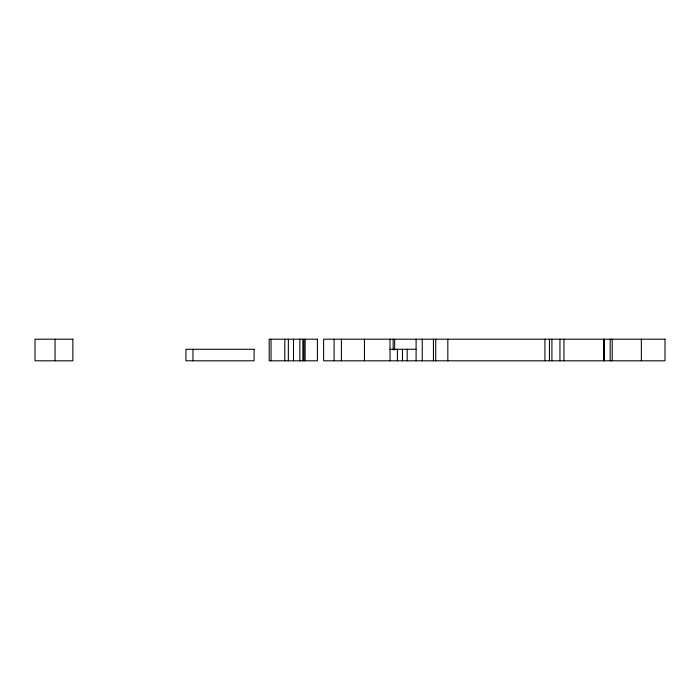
<?xml version="1.0" encoding="UTF-8"?>
<svg xmlns="http://www.w3.org/2000/svg" width="700" height="700" viewBox="0 0 700 700"><rect width="100%" height="100%" fill="white"/><g stroke="black" fill="none" stroke-linecap="round" stroke-linejoin="round"><path stroke-width="1.05" d="M389.848 349.283L415.966 349.283M641.349 339.194L641.349 360.806M612.202 339.194L612.202 360.806M610.181 339.194L610.181 360.806M604.24 339.194L604.24 360.806M603.803 339.194L603.803 360.806M563.938 339.194L563.938 360.806M559.956 339.194L559.956 360.806M551.906 339.194L551.906 360.806M549.456 339.194L549.456 360.806M544.933 339.194L544.933 360.806M447.834 339.194L447.834 360.806M435.733 339.194L435.733 360.806M433.44 339.194L433.44 360.806M422.24 339.194L422.24 360.806M416.098 339.194L416.098 360.806M407.181 349.283L407.181 360.806M402.474 349.283L402.474 360.806M397.416 349.283L397.416 360.806M394.678 339.194L394.678 350M393.146 339.194L393.146 350M390.049 339.194L390.049 360.806M364.446 339.194L364.446 360.806M341.408 339.194L341.408 360.806M334.092 339.194L334.092 360.806M305.148 339.194L305.148 360.806M303.957 339.194L303.957 360.806M302.855 339.194L302.855 360.806M299.845 339.194L299.845 360.806M293.493 339.194L293.493 360.806M288.356 339.194L288.356 360.806M284.804 339.194L284.804 360.806M271.04 339.194L271.04 360.806M192.972 349.283L192.972 360.806M55.046 339.194L55.046 360.806M72.87 339.194L35 339.194L35 360.806L72.87 360.806L72.87 339.194M317.398 339.194L269.185 339.194L269.185 360.806L317.398 360.806L317.398 339.194M665 339.194L323.61 339.194L323.61 360.806L665 360.806L665 339.194M254.091 349.283L185.929 349.283L185.929 360.806L254.091 360.806L254.091 349.283"/></g></svg>
